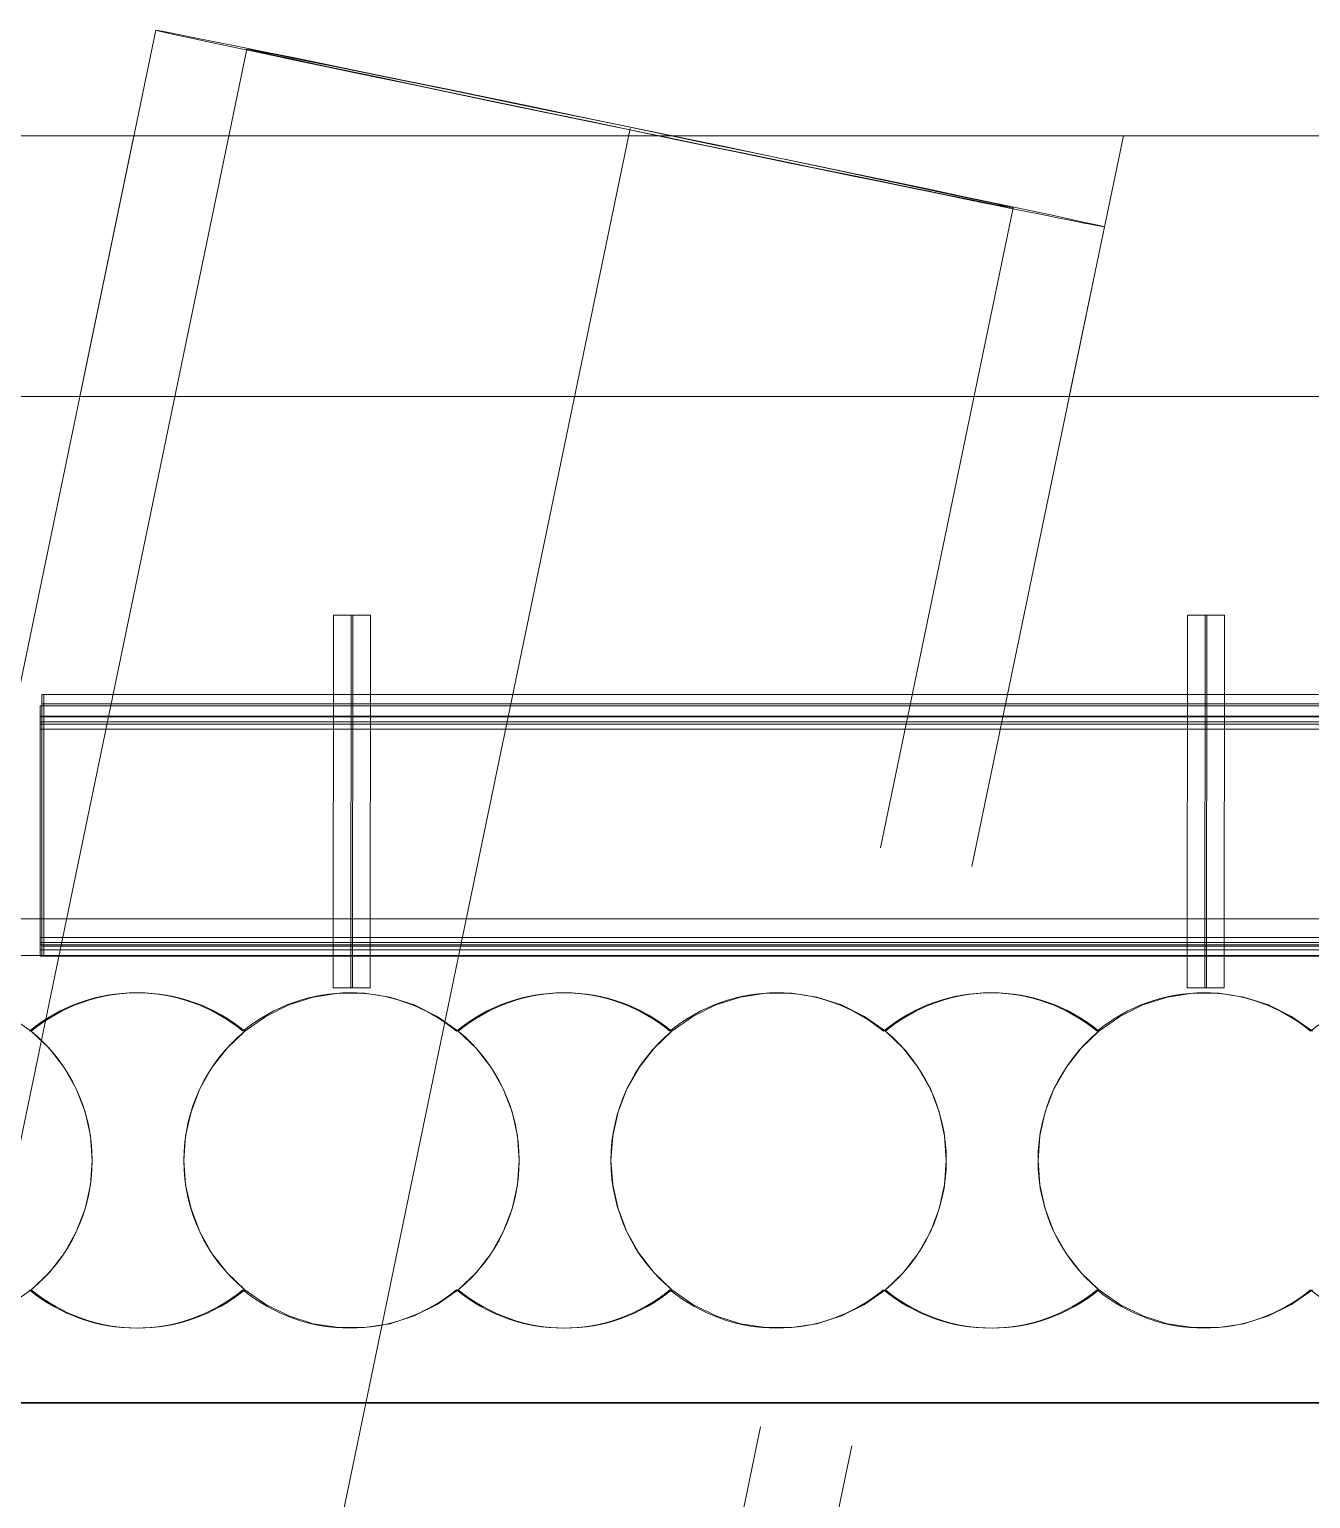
# Model space of a CAD drawing. Header units: metres. Extents: x 1753726 to 1755216, y 5920592 to 5921703.
# Drawn here: x 1755119.482 to 1755122.92, y 5921398.058 to 5921402.001 of the extents above; entities that cross this region are included whole.
import ezdxf

# ---------------------------------------------------------------- set-up
doc = ezdxf.new("R2010")
doc.units = ezdxf.units.M
doc.linetypes.add('CENTER', pattern=[50.8, 31.75, -6.35, 6.35, -6.35])
doc.linetypes.add('HIDDEN2', pattern=[4.7625, 3.175, -1.5875])
for name, color, linetype, lineweight in [('A-FLOR-____-OTLN', 9, 'Continuous', 9), ('A-WALL-____-OTLN', 2, 'Continuous', 9), ('P-PIPE-____-CNTR', 1, 'CENTER', 9), ('P-PIPE-____-OTLN', 6, 'HIDDEN2', 18), ('S-BEAM-____-OTLN', 7, 'Continuous', 9), ('S-FNDN-____-OTLN', 7, 'Continuous', 9)]:
    doc.layers.add(name, color=color, linetype=linetype, lineweight=lineweight)

# ---------------------------------------------------------------- blocks, each defined once
blk = doc.blocks.new('308492-ARUP-TUTB-MOD-0001_rvt-1-X-ARUP-GL-HERNE_BAY_ALIGNMENT')
at = {"layer": 'P-PIPE-____-CNTR'}
blk.add_line((1755117.8377, 5921386.028), (1755121.094, 5921401.7349), dxfattribs=at)
blk.add_line((1755117.8377, 5921386.028), (1755121.094, 5921401.7349), dxfattribs=at)
at = {"layer": 'P-PIPE-____-OTLN'}
for p, q in [((1755119.821, 5921401.9988), (1755116.5647, 5921386.2918)), ((1755120.0658, 5921401.9481), (1755116.8095, 5921386.2411)), ((1755118.8658, 5921385.8148), (1755122.1221, 5921401.5218)), ((1755119.1106, 5921385.7641), (1755122.3669, 5921401.471))]:
    blk.add_line(p, q, dxfattribs=at)
for major_axis, start_param, end_param in [((-1.2729, 0.2639), 0, 1.570796), ((-1.2729, 0.2639), 4.712389, 6.283185), ((-1.0281, 0.2131), 3.142231, 6.283186), ((-1.0281, 0.2131), 0.000638, 3.141592), ((-1.2729, 0.2639), 3.141593, 4.712389), ((-1.2729, 0.2639), 1.570796, 3.141593)]:
    blk.add_ellipse((1755121.094, 5921401.7349), major_axis=major_axis, ratio=0.003077, start_param=start_param, end_param=end_param, dxfattribs=at)
blk = doc.blocks.new('308492-ARUP-STPW-MOD-1600_rvt-1-X-ARUP-GL-HERNE_BAY_ALIGNMENT')
at = {"layer": 'A-WALL-____-OTLN'}
for p, q in [((1755123.5805, 5921401.7154), (1755118.5805, 5921401.7154)), ((1755118.5805, 5921401.7154), (1755123.5805, 5921401.7154)), ((1755119.7623, 5921401.7154), (1755119.6171, 5921401.0154)), ((1755122.2724, 5921401.0154), (1755122.4176, 5921401.7154)), ((1755117.5805, 5921401.0154), (1755123.5805, 5921401.0154)), ((1755123.5805, 5921401.0154), (1755117.5805, 5921401.0154))]:
    blk.add_line(p, q, dxfattribs=at)
at = {"layer": 'A-WALL-____-OTLN', "flags": 128}
for points in [[(1755119.7623, 5921401.7154), (1755119.7863, 5921401.7154), (1755119.8161, 5921401.7154), (1755119.8575, 5921401.7154), (1755119.91, 5921401.7154), (1755119.9732, 5921401.7154), (1755120.0465, 5921401.7154), (1755120.1292, 5921401.7154), (1755120.2207, 5921401.7154), (1755120.32, 5921401.7154), (1755120.4263, 5921401.7154), (1755120.5386, 5921401.7154), (1755120.6559, 5921401.7154), (1755120.7772, 5921401.7154), (1755120.9012, 5921401.7154), (1755121.027, 5921401.7154), (1755121.1534, 5921401.7154), (1755121.2791, 5921401.7154), (1755121.4032, 5921401.7154), (1755121.5244, 5921401.7154), (1755121.6417, 5921401.7154), (1755121.754, 5921401.7154), (1755121.8602, 5921401.7154), (1755121.9595, 5921401.7154), (1755122.051, 5921401.7154), (1755122.1337, 5921401.7154), (1755122.2069, 5921401.7154), (1755122.2701, 5921401.7154), (1755122.3226, 5921401.7154), (1755122.3639, 5921401.7154), (1755122.3936, 5921401.7154), (1755122.4116, 5921401.7154)], [(1755122.4176, 5921401.7154), (1755122.3935, 5921401.7154), (1755122.3637, 5921401.7154), (1755122.3224, 5921401.7154), (1755122.2698, 5921401.7154), (1755122.2066, 5921401.7154), (1755122.1333, 5921401.7154), (1755122.0506, 5921401.7154), (1755121.9591, 5921401.7154), (1755121.8598, 5921401.7154), (1755121.7535, 5921401.7154), (1755121.6412, 5921401.7154), (1755121.5239, 5921401.7154), (1755121.4027, 5921401.7154), (1755121.2786, 5921401.7154), (1755121.1528, 5921401.7154), (1755121.0265, 5921401.7154), (1755120.9007, 5921401.7154), (1755120.7766, 5921401.7154), (1755120.6554, 5921401.7154), (1755120.5381, 5921401.7154), (1755120.4259, 5921401.7154), (1755120.3196, 5921401.7154), (1755120.2203, 5921401.7154), (1755120.1289, 5921401.7154), (1755120.0461, 5921401.7154), (1755119.9729, 5921401.7154), (1755119.9097, 5921401.7154), (1755119.8573, 5921401.7154), (1755119.816, 5921401.7154), (1755119.7862, 5921401.7154), (1755119.7683, 5921401.7154)], [(1755119.6171, 5921401.0154), (1755119.6411, 5921401.0154), (1755119.6709, 5921401.0154), (1755119.7121, 5921401.0154), (1755119.7646, 5921401.0154), (1755119.8278, 5921401.0154), (1755119.901, 5921401.0154), (1755119.9837, 5921401.0154), (1755120.0752, 5921401.0154), (1755120.1745, 5921401.0154), (1755120.2807, 5921401.0154), (1755120.393, 5921401.0154), (1755120.5103, 5921401.0154), (1755120.6315, 5921401.0154), (1755120.7556, 5921401.0154), (1755120.8813, 5921401.0154), (1755121.0077, 5921401.0154), (1755121.1335, 5921401.0154), (1755121.2575, 5921401.0154), (1755121.3788, 5921401.0154), (1755121.4961, 5921401.0154), (1755121.6084, 5921401.0154), (1755121.7147, 5921401.0154), (1755121.814, 5921401.0154), (1755121.9055, 5921401.0154), (1755121.9882, 5921401.0154), (1755122.0615, 5921401.0154), (1755122.1247, 5921401.0154), (1755122.1772, 5921401.0154), (1755122.2186, 5921401.0154), (1755122.2484, 5921401.0154), (1755122.2664, 5921401.0154)], [(1755122.2724, 5921401.0154), (1755122.2485, 5921401.0154), (1755122.2187, 5921401.0154), (1755122.1774, 5921401.0154), (1755122.125, 5921401.0154), (1755122.0618, 5921401.0154), (1755121.9886, 5921401.0154), (1755121.9058, 5921401.0154), (1755121.8144, 5921401.0154), (1755121.7151, 5921401.0154), (1755121.6088, 5921401.0154), (1755121.4966, 5921401.0154), (1755121.3793, 5921401.0154), (1755121.2581, 5921401.0154), (1755121.134, 5921401.0154), (1755121.0082, 5921401.0154), (1755120.8819, 5921401.0154), (1755120.7561, 5921401.0154), (1755120.632, 5921401.0154), (1755120.5108, 5921401.0154), (1755120.3935, 5921401.0154), (1755120.2812, 5921401.0154), (1755120.1749, 5921401.0154), (1755120.0756, 5921401.0154), (1755119.9841, 5921401.0154), (1755119.9014, 5921401.0154), (1755119.8281, 5921401.0154), (1755119.7649, 5921401.0154), (1755119.7123, 5921401.0154), (1755119.671, 5921401.0154), (1755119.6412, 5921401.0154), (1755119.6232, 5921401.0154)]]:
    blk.add_lwpolyline(points, dxfattribs=at)
blk = doc.blocks.new('HB_Struct Framing_Support_2 - HB_Struct Framing_Support-5141438-X-ARUP-GL-HERNE_BAY_ALIGNMENT')
at = {"layer": 'S-BEAM-____-OTLN'}
for p, q in [((0.0495, -0.015), (-0.0495, -0.015)), ((-0.0495, -0.015), (-0.0133, -0.015)), ((-0.0133, -0.015), (-0.0495, -0.015)), ((-0.0495, -0.015), (0.0495, -0.015)), ((-0.0495, -0.015), (-0.0495, -1.015)), ((-0.0495, -0.015), (-0.0495, -1.015)), ((-0.0495, -0.015), (-0.0495, -1.015)), ((-0.0495, -0.015), (-0.0495, -1.015)), ((-0.0133, -0.015), (-0.0023, -0.015)), ((-0.0133, -0.015), (-0.0023, -0.015)), ((-0.0023, -1.015), (-0.0023, -0.015)), ((-0.0023, -1.015), (-0.0023, -0.015)), ((0.0023, -0.015), (0.0023, -1.015)), ((0.0023, -0.015), (0.0133, -0.015)), ((0.0023, -0.015), (0.0133, -0.015)), ((0.0023, -1.015), (0.0023, -0.015)), ((0.0495, -0.015), (0.0133, -0.015)), ((0.0133, -0.015), (0.0495, -0.015)), ((0.0495, -1.015), (0.0495, -0.015)), ((0.0495, -0.015), (0.0495, -1.015)), ((0.0495, -0.015), (0.0495, -1.015)), ((0.0495, -0.015), (0.0495, -1.015)), ((0.0495, -1.015), (-0.0495, -1.015)), ((-0.0495, -1.015), (-0.0133, -1.015)), ((-0.0133, -1.015), (-0.0495, -1.015)), ((-0.0495, -1.015), (0.0495, -1.015)), ((-0.0023, -1.015), (-0.0133, -1.015)), ((-0.0023, -1.015), (-0.0133, -1.015)), ((0.0133, -1.015), (0.0023, -1.015)), ((0.0133, -1.015), (0.0023, -1.015)), ((0.0495, -1.015), (0.0133, -1.015)), ((0.0133, -1.015), (0.0495, -1.015))]:
    blk.add_line(p, q, dxfattribs=at)
blk = doc.blocks.new('308492-ARUP-STTW-MOD-0100_rvt-1-X-ARUP-GL-HERNE_BAY_ALIGNMENT')
at = {"layer": 'S-BEAM-____-OTLN'}
for p, q in [((1755119.5155, 5921400.1909), (1755119.5155, 5921400.2159)), ((1755119.5155, 5921400.2159), (1755119.5155, 5921400.1909)), ((1755124.3405, 5921400.2159), (1755119.5155, 5921400.2159)), ((1755119.5155, 5921400.2159), (1755124.3405, 5921400.2159)), ((1755119.5205, 5921400.1909), (1755119.5205, 5921400.2159)), ((1755119.5205, 5921400.2159), (1755119.5205, 5921400.1909)), ((1755124.3505, 5921400.2159), (1755119.5205, 5921400.2159)), ((1755119.5205, 5921400.2159), (1755124.3505, 5921400.2159)), ((1755119.5106, 5921400.1559), (1755119.5106, 5921400.1859)), ((1755119.5106, 5921400.1859), (1755119.5106, 5921400.1559)), ((1755119.5106, 5921400.1859), (1755124.3455, 5921400.1859)), ((1755119.5106, 5921400.1859), (1755124.3455, 5921400.1859)), ((1755119.5155, 5921400.1909), (1755119.5155, 5921399.5409)), ((1755119.5155, 5921399.5409), (1755119.5155, 5921400.1909)), ((1755119.5155, 5921400.1909), (1755119.5155, 5921399.5409)), ((1755119.5155, 5921399.5409), (1755119.5155, 5921400.1909)), ((1755124.3405, 5921400.1909), (1755119.5155, 5921400.1909)), ((1755119.5155, 5921400.1909), (1755124.3405, 5921400.1909)), ((1755124.3405, 5921400.1909), (1755119.5155, 5921400.1909)), ((1755119.5155, 5921400.1909), (1755124.3405, 5921400.1909)), ((1755119.5155, 5921400.1909), (1755124.3405, 5921400.1909)), ((1755119.5155, 5921400.1909), (1755124.3405, 5921400.1909)), ((1755119.5205, 5921400.1909), (1755119.5205, 5921399.5409)), ((1755119.5205, 5921399.5409), (1755119.5205, 5921400.1909)), ((1755119.5205, 5921400.1909), (1755119.5205, 5921399.5409)), ((1755119.5205, 5921399.5409), (1755119.5205, 5921400.1909)), ((1755124.3505, 5921400.1909), (1755119.5205, 5921400.1909)), ((1755119.5205, 5921400.1909), (1755124.3505, 5921400.1909)), ((1755124.3505, 5921400.1909), (1755119.5205, 5921400.1909)), ((1755119.5205, 5921400.1909), (1755124.3505, 5921400.1909)), ((1755119.5205, 5921400.1909), (1755124.3505, 5921400.1909)), ((1755119.5205, 5921400.1909), (1755124.3505, 5921400.1909)), ((1755119.5106, 5921400.1559), (1755119.5106, 5921400.1363)), ((1755119.5106, 5921400.1363), (1755119.5106, 5921400.1559)), ((1755124.3455, 5921400.1559), (1755119.5106, 5921400.1559)), ((1755119.5106, 5921400.1559), (1755124.3455, 5921400.1559)), ((1755124.3455, 5921400.1559), (1755119.5106, 5921400.1559)), ((1755119.5106, 5921400.1559), (1755124.3455, 5921400.1559)), ((1755119.5106, 5921400.1559), (1755119.5106, 5921400.1363)), ((1755119.5106, 5921400.1363), (1755119.5106, 5921400.1559)), ((1755124.3455, 5921400.1559), (1755119.5106, 5921400.1559)), ((1755119.5106, 5921400.1559), (1755124.3455, 5921400.1559)), ((1755124.3455, 5921400.1363), (1755119.5106, 5921400.1363)), ((1755119.5106, 5921400.1363), (1755119.5106, 5921400.1223)), ((1755119.5106, 5921400.1223), (1755119.5106, 5921400.1363)), ((1755119.5106, 5921400.1363), (1755124.3455, 5921400.1363)), ((1755119.5106, 5921400.1363), (1755124.3455, 5921400.1363)), ((1755124.3455, 5921400.1363), (1755119.5106, 5921400.1363)), ((1755119.5106, 5921400.1223), (1755119.5106, 5921400.1363)), ((1755119.5106, 5921400.1223), (1755119.5106, 5921400.1363)), ((1755119.5106, 5921400.1363), (1755124.3455, 5921400.1363)), ((1755119.5106, 5921400.1363), (1755124.3455, 5921400.1363)), ((1755119.5106, 5921400.1223), (1755119.5106, 5921399.5775)), ((1755119.5106, 5921399.5775), (1755119.5106, 5921400.1223)), ((1755119.5106, 5921400.1223), (1755119.5106, 5921399.5775)), ((1755119.5106, 5921399.5775), (1755119.5106, 5921400.1223)), ((1755119.5107, 5921400.1429), (1755119.5107, 5921400.1579)), ((1755119.5107, 5921400.1579), (1755119.5107, 5921400.1429)), ((1755119.5107, 5921400.1579), (1755124.3359, 5921400.1579)), ((1755119.5107, 5921400.1579), (1755124.3359, 5921400.1579)), ((1755119.5107, 5921400.1429), (1755119.5107, 5921400.1233)), ((1755119.5107, 5921400.1233), (1755119.5107, 5921400.1429)), ((1755124.3359, 5921400.1429), (1755119.5107, 5921400.1429)), ((1755119.5107, 5921400.1429), (1755124.3359, 5921400.1429)), ((1755124.3359, 5921400.1429), (1755119.5107, 5921400.1429)), ((1755119.5107, 5921400.1429), (1755124.3359, 5921400.1429)), ((1755119.5107, 5921400.1429), (1755119.5107, 5921400.1233)), ((1755119.5107, 5921400.1233), (1755119.5107, 5921400.1429)), ((1755124.3359, 5921400.1429), (1755119.5107, 5921400.1429)), ((1755119.5107, 5921400.1429), (1755124.3359, 5921400.1429)), ((1755124.3359, 5921400.1233), (1755119.5107, 5921400.1233)), ((1755119.5107, 5921400.1093), (1755119.5107, 5921400.1233)), ((1755119.5107, 5921400.1093), (1755119.5107, 5921400.1233)), ((1755119.5107, 5921400.1233), (1755124.3359, 5921400.1233)), ((1755119.5107, 5921400.1233), (1755124.3359, 5921400.1233)), ((1755124.3359, 5921400.1233), (1755119.5107, 5921400.1233)), ((1755119.5107, 5921400.1093), (1755119.5107, 5921400.1233)), ((1755119.5107, 5921400.1093), (1755119.5107, 5921400.1233)), ((1755119.5107, 5921400.1233), (1755124.3359, 5921400.1233)), ((1755119.5107, 5921400.1233), (1755124.3359, 5921400.1233)), ((1755119.5107, 5921400.1093), (1755119.5107, 5921399.5645)), ((1755119.5107, 5921399.5645), (1755119.5107, 5921400.1093)), ((1755119.5107, 5921400.1093), (1755119.5107, 5921399.5645)), ((1755119.5107, 5921399.5645), (1755119.5107, 5921400.1093)), ((1755119.5106, 5921399.5635), (1755119.5106, 5921399.5775)), ((1755119.5106, 5921399.5635), (1755119.5106, 5921399.5775)), ((1755119.5106, 5921399.5635), (1755119.5106, 5921399.5775)), ((1755119.5106, 5921399.5635), (1755119.5106, 5921399.5775)), ((1755119.5106, 5921399.5635), (1755124.3455, 5921399.5635)), ((1755119.5106, 5921399.5439), (1755119.5106, 5921399.5635)), ((1755119.5106, 5921399.5439), (1755119.5106, 5921399.5635)), ((1755119.5106, 5921399.5635), (1755124.3455, 5921399.5635)), ((1755119.5106, 5921399.5635), (1755124.3455, 5921399.5635)), ((1755119.5106, 5921399.5635), (1755124.3455, 5921399.5635)), ((1755119.5106, 5921399.5635), (1755119.5106, 5921399.5439)), ((1755119.5106, 5921399.5439), (1755119.5106, 5921399.5635)), ((1755119.5106, 5921399.5635), (1755124.3455, 5921399.5635)), ((1755119.5106, 5921399.5635), (1755124.3455, 5921399.5635)), ((1755124.3455, 5921399.5439), (1755119.5106, 5921399.5439)), ((1755119.5106, 5921399.5439), (1755124.3455, 5921399.5439)), ((1755119.5106, 5921399.5439), (1755124.3455, 5921399.5439)), ((1755119.5106, 5921399.5139), (1755119.5106, 5921399.5439)), ((1755119.5106, 5921399.5139), (1755119.5106, 5921399.5439)), ((1755119.5106, 5921399.5439), (1755124.3455, 5921399.5439)), ((1755119.5106, 5921399.5439), (1755124.3455, 5921399.5439)), ((1755119.5106, 5921399.5439), (1755124.3455, 5921399.5439)), ((1755119.5107, 5921399.5505), (1755119.5107, 5921399.5645)), ((1755119.5107, 5921399.5505), (1755119.5107, 5921399.5645)), ((1755119.5107, 5921399.5505), (1755119.5107, 5921399.5645)), ((1755119.5107, 5921399.5505), (1755119.5107, 5921399.5645)), ((1755119.5107, 5921399.5505), (1755124.3359, 5921399.5505)), ((1755119.5107, 5921399.5505), (1755119.5107, 5921399.5309)), ((1755119.5107, 5921399.5309), (1755119.5107, 5921399.5505)), ((1755119.5107, 5921399.5505), (1755124.3359, 5921399.5505)), ((1755119.5107, 5921399.5505), (1755124.3359, 5921399.5505)), ((1755119.5107, 5921399.5505), (1755124.3359, 5921399.5505)), ((1755119.5107, 5921399.5505), (1755119.5107, 5921399.5309)), ((1755119.5107, 5921399.5309), (1755119.5107, 5921399.5505)), ((1755119.5107, 5921399.5505), (1755124.3359, 5921399.5505)), ((1755119.5107, 5921399.5505), (1755124.3359, 5921399.5505)), ((1755119.5107, 5921399.5309), (1755124.3359, 5921399.5309)), ((1755119.5107, 5921399.5309), (1755124.3359, 5921399.5309)), ((1755119.5107, 5921399.5309), (1755124.3359, 5921399.5309)), ((1755119.5107, 5921399.5159), (1755119.5107, 5921399.5309)), ((1755119.5107, 5921399.5159), (1755119.5107, 5921399.5309)), ((1755119.5107, 5921399.5309), (1755124.3359, 5921399.5309)), ((1755119.5107, 5921399.5309), (1755124.3359, 5921399.5309)), ((1755119.5107, 5921399.5309), (1755124.3359, 5921399.5309)), ((1755119.5155, 5921399.5409), (1755119.5155, 5921399.5159)), ((1755119.5155, 5921399.5159), (1755119.5155, 5921399.5409)), ((1755124.3405, 5921399.5409), (1755119.5155, 5921399.5409)), ((1755119.5155, 5921399.5409), (1755124.3405, 5921399.5409)), ((1755124.3405, 5921399.5409), (1755119.5155, 5921399.5409)), ((1755119.5155, 5921399.5409), (1755124.3405, 5921399.5409)), ((1755119.5155, 5921399.5409), (1755124.3405, 5921399.5409)), ((1755119.5155, 5921399.5409), (1755124.3405, 5921399.5409)), ((1755119.5205, 5921399.5409), (1755119.5205, 5921399.5159)), ((1755119.5205, 5921399.5159), (1755119.5205, 5921399.5409)), ((1755124.3505, 5921399.5409), (1755119.5205, 5921399.5409)), ((1755119.5205, 5921399.5409), (1755124.3505, 5921399.5409)), ((1755124.3505, 5921399.5409), (1755119.5205, 5921399.5409)), ((1755119.5205, 5921399.5409), (1755124.3505, 5921399.5409)), ((1755119.5205, 5921399.5409), (1755124.3505, 5921399.5409)), ((1755119.5205, 5921399.5409), (1755124.3505, 5921399.5409)), ((1755124.3805, 5921399.5154), (1755117.4805, 5921399.5154)), ((1755124.3805, 5921399.5154), (1755117.4805, 5921399.5154)), ((1755124.3455, 5921399.5139), (1755119.5106, 5921399.5139)), ((1755119.5106, 5921399.5139), (1755124.3455, 5921399.5139)), ((1755124.3359, 5921399.5159), (1755119.5107, 5921399.5159)), ((1755119.5107, 5921399.5159), (1755124.3359, 5921399.5159)), ((1755124.3405, 5921399.5159), (1755119.5155, 5921399.5159)), ((1755119.5155, 5921399.5159), (1755124.3405, 5921399.5159)), ((1755124.3505, 5921399.5159), (1755119.5205, 5921399.5159)), ((1755119.5205, 5921399.5159), (1755124.3505, 5921399.5159)), ((1755116.2805, 5921398.3154), (1755125.5805, 5921398.3154)), ((1755125.5805, 5921398.3154), (1755116.5514, 5921398.3154))]:
    blk.add_line(p, q, dxfattribs=at)
at = {"layer": 'S-FNDN-____-OTLN'}
for p, q in [((1755117.5807, 5921399.6141), (1755124.2807, 5921399.6141)), ((1755124.2807, 5921399.6141), (1755117.5807, 5921399.6141)), ((1755125.5807, 5921398.3141), (1755116.2807, 5921398.3141)), ((1755116.2807, 5921398.3141), (1755125.5807, 5921398.3141))]:
    blk.add_line(p, q, dxfattribs=at)
at = {"layer": 'S-FNDN-____-OTLN', "flags": 128}
for points in [[(1755118.914, 5921399.3124), (1755118.9704, 5921399.3521), (1755119.0322, 5921399.3827), (1755119.0979, 5921399.4036), (1755119.166, 5921399.4141), (1755119.235, 5921399.4141), (1755119.3031, 5921399.4036), (1755119.3689, 5921399.3827), (1755119.4306, 5921399.3521), (1755119.487, 5921399.3124)], [(1755119.487, 5921399.3124), (1755119.4306, 5921399.3521), (1755119.3689, 5921399.3827), (1755119.3031, 5921399.4036), (1755119.235, 5921399.4141), (1755119.166, 5921399.4141), (1755119.0979, 5921399.4036), (1755119.0322, 5921399.3827), (1755118.9704, 5921399.3521), (1755118.914, 5921399.3124)], [(1755120.06, 5921399.3124), (1755120.1164, 5921399.3521), (1755120.1782, 5921399.3827), (1755120.2439, 5921399.4036), (1755120.312, 5921399.4141), (1755120.381, 5921399.4141), (1755120.4491, 5921399.4036), (1755120.5149, 5921399.3827), (1755120.5766, 5921399.3521), (1755120.633, 5921399.3124)], [(1755120.633, 5921399.3124), (1755120.5766, 5921399.3521), (1755120.5149, 5921399.3827), (1755120.4491, 5921399.4036), (1755120.381, 5921399.4141), (1755120.312, 5921399.4141), (1755120.2439, 5921399.4036), (1755120.1782, 5921399.3827), (1755120.1164, 5921399.3521), (1755120.06, 5921399.3124)], [(1755121.206, 5921399.3124), (1755121.2624, 5921399.3521), (1755121.3242, 5921399.3827), (1755121.3899, 5921399.4036), (1755121.458, 5921399.4141), (1755121.527, 5921399.4141), (1755121.5951, 5921399.4036), (1755121.6609, 5921399.3827), (1755121.7226, 5921399.3521), (1755121.779, 5921399.3124)], [(1755121.779, 5921399.3124), (1755121.7226, 5921399.3521), (1755121.6609, 5921399.3827), (1755121.5951, 5921399.4036), (1755121.527, 5921399.4141), (1755121.458, 5921399.4141), (1755121.3899, 5921399.4036), (1755121.3242, 5921399.3827), (1755121.2624, 5921399.3521), (1755121.206, 5921399.3124)], [(1755122.352, 5921399.3124), (1755122.4084, 5921399.3521), (1755122.4702, 5921399.3827), (1755122.5359, 5921399.4036), (1755122.604, 5921399.4141), (1755122.673, 5921399.4141), (1755122.7411, 5921399.4036), (1755122.8069, 5921399.3827), (1755122.8686, 5921399.3521), (1755122.925, 5921399.3124)], [(1755122.925, 5921399.3124), (1755122.8686, 5921399.3521), (1755122.8069, 5921399.3827), (1755122.7411, 5921399.4036), (1755122.673, 5921399.4141), (1755122.604, 5921399.4141), (1755122.5359, 5921399.4036), (1755122.4702, 5921399.3827), (1755122.4084, 5921399.3521), (1755122.352, 5921399.3124)], [(1755119.487, 5921399.3124), (1755119.5347, 5921399.2668), (1755119.5752, 5921399.2147), (1755119.6076, 5921399.1572), (1755119.6313, 5921399.0956), (1755119.6457, 5921399.0312), (1755119.6505, 5921398.9654)], [(1755119.6505, 5921398.9654), (1755119.6457, 5921399.0312), (1755119.6313, 5921399.0956), (1755119.6076, 5921399.1572), (1755119.5752, 5921399.2147), (1755119.5347, 5921399.2668), (1755119.487, 5921399.3124)], [(1755119.8965, 5921398.9654), (1755119.9013, 5921399.0312), (1755119.9158, 5921399.0956), (1755119.9394, 5921399.1572), (1755119.9719, 5921399.2147), (1755120.0124, 5921399.2668), (1755120.06, 5921399.3124)], [(1755120.06, 5921399.3124), (1755120.0124, 5921399.2668), (1755119.9719, 5921399.2147), (1755119.9394, 5921399.1572), (1755119.9158, 5921399.0956), (1755119.9013, 5921399.0312), (1755119.8965, 5921398.9654)], [(1755120.633, 5921399.3124), (1755120.6807, 5921399.2668), (1755120.7212, 5921399.2147), (1755120.7536, 5921399.1572), (1755120.7773, 5921399.0956), (1755120.7917, 5921399.0312), (1755120.7965, 5921398.9654)], [(1755120.7965, 5921398.9654), (1755120.7917, 5921399.0312), (1755120.7773, 5921399.0956), (1755120.7536, 5921399.1572), (1755120.7212, 5921399.2147), (1755120.6807, 5921399.2668), (1755120.633, 5921399.3124)], [(1755121.0425, 5921398.9654), (1755121.0473, 5921399.0312), (1755121.0618, 5921399.0956), (1755121.0854, 5921399.1572), (1755121.1179, 5921399.2147), (1755121.1584, 5921399.2668), (1755121.206, 5921399.3124)], [(1755121.206, 5921399.3124), (1755121.1584, 5921399.2668), (1755121.1179, 5921399.2147), (1755121.0854, 5921399.1572), (1755121.0618, 5921399.0956), (1755121.0473, 5921399.0312), (1755121.0425, 5921398.9654)], [(1755121.779, 5921399.3124), (1755121.8267, 5921399.2668), (1755121.8672, 5921399.2147), (1755121.8996, 5921399.1572), (1755121.9233, 5921399.0956), (1755121.9377, 5921399.0312), (1755121.9425, 5921398.9654)], [(1755121.9425, 5921398.9654), (1755121.9377, 5921399.0312), (1755121.9233, 5921399.0956), (1755121.8996, 5921399.1572), (1755121.8672, 5921399.2147), (1755121.8267, 5921399.2668), (1755121.779, 5921399.3124)], [(1755122.1885, 5921398.9654), (1755122.1933, 5921399.0312), (1755122.2078, 5921399.0956), (1755122.2314, 5921399.1572), (1755122.2639, 5921399.2147), (1755122.3044, 5921399.2668), (1755122.352, 5921399.3124)], [(1755122.352, 5921399.3124), (1755122.3044, 5921399.2668), (1755122.2639, 5921399.2147), (1755122.2314, 5921399.1572), (1755122.2078, 5921399.0956), (1755122.1933, 5921399.0312), (1755122.1885, 5921398.9654)], [(1755119.6505, 5921398.9654), (1755119.6457, 5921398.8996), (1755119.6313, 5921398.8352), (1755119.6076, 5921398.7736), (1755119.5752, 5921398.7161), (1755119.5347, 5921398.664), (1755119.487, 5921398.6184)], [(1755119.487, 5921398.6184), (1755119.5347, 5921398.664), (1755119.5752, 5921398.7161), (1755119.6076, 5921398.7736), (1755119.6313, 5921398.8352), (1755119.6457, 5921398.8996), (1755119.6505, 5921398.9654)], [(1755120.06, 5921398.6184), (1755120.0124, 5921398.664), (1755119.9719, 5921398.7161), (1755119.9394, 5921398.7736), (1755119.9158, 5921398.8352), (1755119.9013, 5921398.8996), (1755119.8965, 5921398.9654)], [(1755119.8965, 5921398.9654), (1755119.9013, 5921398.8996), (1755119.9158, 5921398.8352), (1755119.9394, 5921398.7736), (1755119.9719, 5921398.7161), (1755120.0124, 5921398.664), (1755120.06, 5921398.6184)], [(1755120.7965, 5921398.9654), (1755120.7917, 5921398.8996), (1755120.7773, 5921398.8352), (1755120.7536, 5921398.7736), (1755120.7212, 5921398.7161), (1755120.6807, 5921398.664), (1755120.633, 5921398.6184)], [(1755120.633, 5921398.6184), (1755120.6807, 5921398.664), (1755120.7212, 5921398.7161), (1755120.7536, 5921398.7736), (1755120.7773, 5921398.8352), (1755120.7917, 5921398.8996), (1755120.7965, 5921398.9654)], [(1755121.206, 5921398.6184), (1755121.1584, 5921398.664), (1755121.1179, 5921398.7161), (1755121.0854, 5921398.7736), (1755121.0618, 5921398.8352), (1755121.0473, 5921398.8996), (1755121.0425, 5921398.9654)], [(1755121.0425, 5921398.9654), (1755121.0473, 5921398.8996), (1755121.0618, 5921398.8352), (1755121.0854, 5921398.7736), (1755121.1179, 5921398.7161), (1755121.1584, 5921398.664), (1755121.206, 5921398.6184)], [(1755121.9425, 5921398.9654), (1755121.9377, 5921398.8996), (1755121.9233, 5921398.8352), (1755121.8996, 5921398.7736), (1755121.8672, 5921398.7161), (1755121.8267, 5921398.664), (1755121.779, 5921398.6184)], [(1755121.779, 5921398.6184), (1755121.8267, 5921398.664), (1755121.8672, 5921398.7161), (1755121.8996, 5921398.7736), (1755121.9233, 5921398.8352), (1755121.9377, 5921398.8996), (1755121.9425, 5921398.9654)], [(1755122.352, 5921398.6184), (1755122.3044, 5921398.664), (1755122.2639, 5921398.7161), (1755122.2314, 5921398.7736), (1755122.2078, 5921398.8352), (1755122.1933, 5921398.8996), (1755122.1885, 5921398.9654)], [(1755122.1885, 5921398.9654), (1755122.1933, 5921398.8996), (1755122.2078, 5921398.8352), (1755122.2314, 5921398.7736), (1755122.2639, 5921398.7161), (1755122.3044, 5921398.664), (1755122.352, 5921398.6184)], [(1755119.487, 5921398.6184), (1755119.4306, 5921398.5787), (1755119.3689, 5921398.5481), (1755119.3031, 5921398.5273), (1755119.235, 5921398.5167), (1755119.166, 5921398.5167), (1755119.0979, 5921398.5273), (1755119.0322, 5921398.5481), (1755118.9704, 5921398.5787), (1755118.914, 5921398.6184)], [(1755118.914, 5921398.6184), (1755118.9704, 5921398.5787), (1755119.0322, 5921398.5481), (1755119.0979, 5921398.5273), (1755119.166, 5921398.5167), (1755119.235, 5921398.5167), (1755119.3031, 5921398.5273), (1755119.3689, 5921398.5481), (1755119.4306, 5921398.5787), (1755119.487, 5921398.6184)], [(1755120.633, 5921398.6184), (1755120.5766, 5921398.5787), (1755120.5149, 5921398.5481), (1755120.4491, 5921398.5273), (1755120.381, 5921398.5167), (1755120.312, 5921398.5167), (1755120.2439, 5921398.5273), (1755120.1782, 5921398.5481), (1755120.1164, 5921398.5787), (1755120.06, 5921398.6184)], [(1755120.06, 5921398.6184), (1755120.1164, 5921398.5787), (1755120.1782, 5921398.5481), (1755120.2439, 5921398.5273), (1755120.312, 5921398.5167), (1755120.381, 5921398.5167), (1755120.4491, 5921398.5273), (1755120.5149, 5921398.5481), (1755120.5766, 5921398.5787), (1755120.633, 5921398.6184)], [(1755121.779, 5921398.6184), (1755121.7226, 5921398.5787), (1755121.6609, 5921398.5481), (1755121.5951, 5921398.5273), (1755121.527, 5921398.5167), (1755121.458, 5921398.5167), (1755121.3899, 5921398.5273), (1755121.3242, 5921398.5481), (1755121.2624, 5921398.5787), (1755121.206, 5921398.6184)], [(1755121.206, 5921398.6184), (1755121.2624, 5921398.5787), (1755121.3242, 5921398.5481), (1755121.3899, 5921398.5273), (1755121.458, 5921398.5167), (1755121.527, 5921398.5167), (1755121.5951, 5921398.5273), (1755121.6609, 5921398.5481), (1755121.7226, 5921398.5787), (1755121.779, 5921398.6184)], [(1755122.925, 5921398.6184), (1755122.8686, 5921398.5787), (1755122.8069, 5921398.5481), (1755122.7411, 5921398.5273), (1755122.673, 5921398.5167), (1755122.604, 5921398.5167), (1755122.5359, 5921398.5273), (1755122.4702, 5921398.5481), (1755122.4084, 5921398.5787), (1755122.352, 5921398.6184)], [(1755122.352, 5921398.6184), (1755122.4084, 5921398.5787), (1755122.4702, 5921398.5481), (1755122.5359, 5921398.5273), (1755122.604, 5921398.5167), (1755122.673, 5921398.5167), (1755122.7411, 5921398.5273), (1755122.8069, 5921398.5481), (1755122.8686, 5921398.5787), (1755122.925, 5921398.6184)]]:
    blk.add_lwpolyline(points, dxfattribs=at)
at = {"layer": 'S-FNDN-____-OTLN'}
for centre, start, end in [((1755119.7685, 5921398.9654), 50.4563, 129.5437), ((1755119.7685, 5921398.9654), 50.4563, 129.5437), ((1755119.7735, 5921398.9654), 50.4563, 129.5437), ((1755119.7735, 5921398.9654), 50.4563, 129.5437), ((1755120.3415, 5921398.9654), 50.4563, 129.5437), ((1755120.3415, 5921398.9654), 50.4563, 129.5437), ((1755120.9145, 5921398.9654), 50.4563, 129.5437), ((1755120.9145, 5921398.9654), 50.4563, 129.5437), ((1755120.9195, 5921398.9654), 50.4563, 129.5437), ((1755120.9195, 5921398.9654), 50.4563, 129.5437), ((1755121.4875, 5921398.9654), 50.4563, 129.5437), ((1755121.4875, 5921398.9654), 50.4563, 129.5437), ((1755122.0605, 5921398.9654), 50.4563, 129.5437), ((1755122.0605, 5921398.9654), 50.4563, 129.5437), ((1755122.0655, 5921398.9654), 50.4563, 129.5437), ((1755122.0655, 5921398.9654), 50.4563, 129.5437), ((1755122.6335, 5921398.9654), 50.4563, 129.5437), ((1755122.6335, 5921398.9654), 50.4563, 129.5437), ((1755123.2065, 5921398.9654), 50.4563, 129.5437), ((1755119.2005, 5921398.9654), 0, 50.4563), ((1755119.2005, 5921398.9654), 0, 50.4563), ((1755120.3465, 5921398.9654), 129.5437, 180), ((1755120.3465, 5921398.9654), 129.5437, 180), ((1755120.3465, 5921398.9654), 0, 50.4563), ((1755120.3465, 5921398.9654), 0, 50.4563), ((1755121.4925, 5921398.9654), 129.5437, 180), ((1755121.4925, 5921398.9654), 129.5437, 180), ((1755121.4925, 5921398.9654), 0, 50.4563), ((1755121.4925, 5921398.9654), 0, 50.4563), ((1755122.6385, 5921398.9654), 129.5437, 180), ((1755122.6385, 5921398.9654), 129.5437, 180), ((1755119.2005, 5921398.9654), 309.5437, 360), ((1755119.2005, 5921398.9654), 309.5437, 0), ((1755120.3465, 5921398.9654), 180, 230.4563), ((1755120.3465, 5921398.9654), 180, 230.4563), ((1755120.3465, 5921398.9654), 309.5437, 360), ((1755120.3465, 5921398.9654), 309.5437, 0), ((1755121.4925, 5921398.9654), 180, 230.4563), ((1755121.4925, 5921398.9654), 180, 230.4563), ((1755121.4925, 5921398.9654), 309.5437, 360), ((1755121.4925, 5921398.9654), 309.5437, 0), ((1755122.6385, 5921398.9654), 180, 230.4563), ((1755122.6385, 5921398.9654), 180, 230.4563), ((1755119.7685, 5921398.9654), 230.4563, 309.5437), ((1755119.7685, 5921398.9654), 230.4563, 309.5437), ((1755119.7735, 5921398.9654), 230.4563, 309.5437), ((1755119.7735, 5921398.9654), 230.4563, 309.5437), ((1755120.3415, 5921398.9654), 230.4563, 309.5437), ((1755120.3415, 5921398.9654), 230.4563, 309.5437), ((1755120.9145, 5921398.9654), 230.4563, 309.5437), ((1755120.9145, 5921398.9654), 230.4563, 309.5437), ((1755120.9195, 5921398.9654), 230.4563, 309.5437), ((1755120.9195, 5921398.9654), 230.4563, 309.5437), ((1755121.4875, 5921398.9654), 230.4563, 309.5437), ((1755121.4875, 5921398.9654), 230.4563, 309.5437), ((1755122.0605, 5921398.9654), 230.4563, 309.5437), ((1755122.0605, 5921398.9654), 230.4563, 309.5437), ((1755122.0655, 5921398.9654), 230.4563, 309.5437), ((1755122.0655, 5921398.9654), 230.4563, 309.5437), ((1755122.6335, 5921398.9654), 230.4563, 309.5437), ((1755122.6335, 5921398.9654), 230.4563, 309.5437), ((1755123.2065, 5921398.9654), 230.4563, 309.5437)]:
    blk.add_arc(centre, 0.45, start, end, dxfattribs=at)
at = {"layer": 'S-BEAM-____-OTLN', "rotation": 179.9481389070753}
for p in [(1755120.3465, 5921399.4139), (1755120.3465, 5921399.4139), (1755120.3465, 5921399.4139), (1755120.3465, 5921399.4139), (1755122.6385, 5921399.4139), (1755122.6385, 5921399.4139), (1755122.6385, 5921399.4139), (1755122.6385, 5921399.4139)]:
    blk.add_blockref('HB_Struct Framing_Support_2 - HB_Struct Framing_Support-5141438-X-ARUP-GL-HERNE_BAY_ALIGNMENT', p, dxfattribs=at)
blk = doc.blocks.new('308492-ARUP-STRW-MOD-1700_rvt-1-X-ARUP-GL-HERNE_BAY_ALIGNMENT')
at = {"layer": 'A-FLOR-____-OTLN'}
for p, q in [((1755116.0316, 5921401.0154), (1755124.2805, 5921401.0154)), ((1755124.2805, 5921401.0154), (1755116.0316, 5921401.0154))]:
    blk.add_line(p, q, dxfattribs=at)

msp = doc.modelspace()

# ---------------------------------------------------------------- block references
for name in ['308492-ARUP-TUTB-MOD-0001_rvt-1-X-ARUP-GL-HERNE_BAY_ALIGNMENT', '308492-ARUP-STPW-MOD-1600_rvt-1-X-ARUP-GL-HERNE_BAY_ALIGNMENT', '308492-ARUP-STRW-MOD-1700_rvt-1-X-ARUP-GL-HERNE_BAY_ALIGNMENT', '308492-ARUP-STTW-MOD-0100_rvt-1-X-ARUP-GL-HERNE_BAY_ALIGNMENT']:
    msp.add_blockref(name, (0, 0))

doc.saveas('drawing.dxf')
